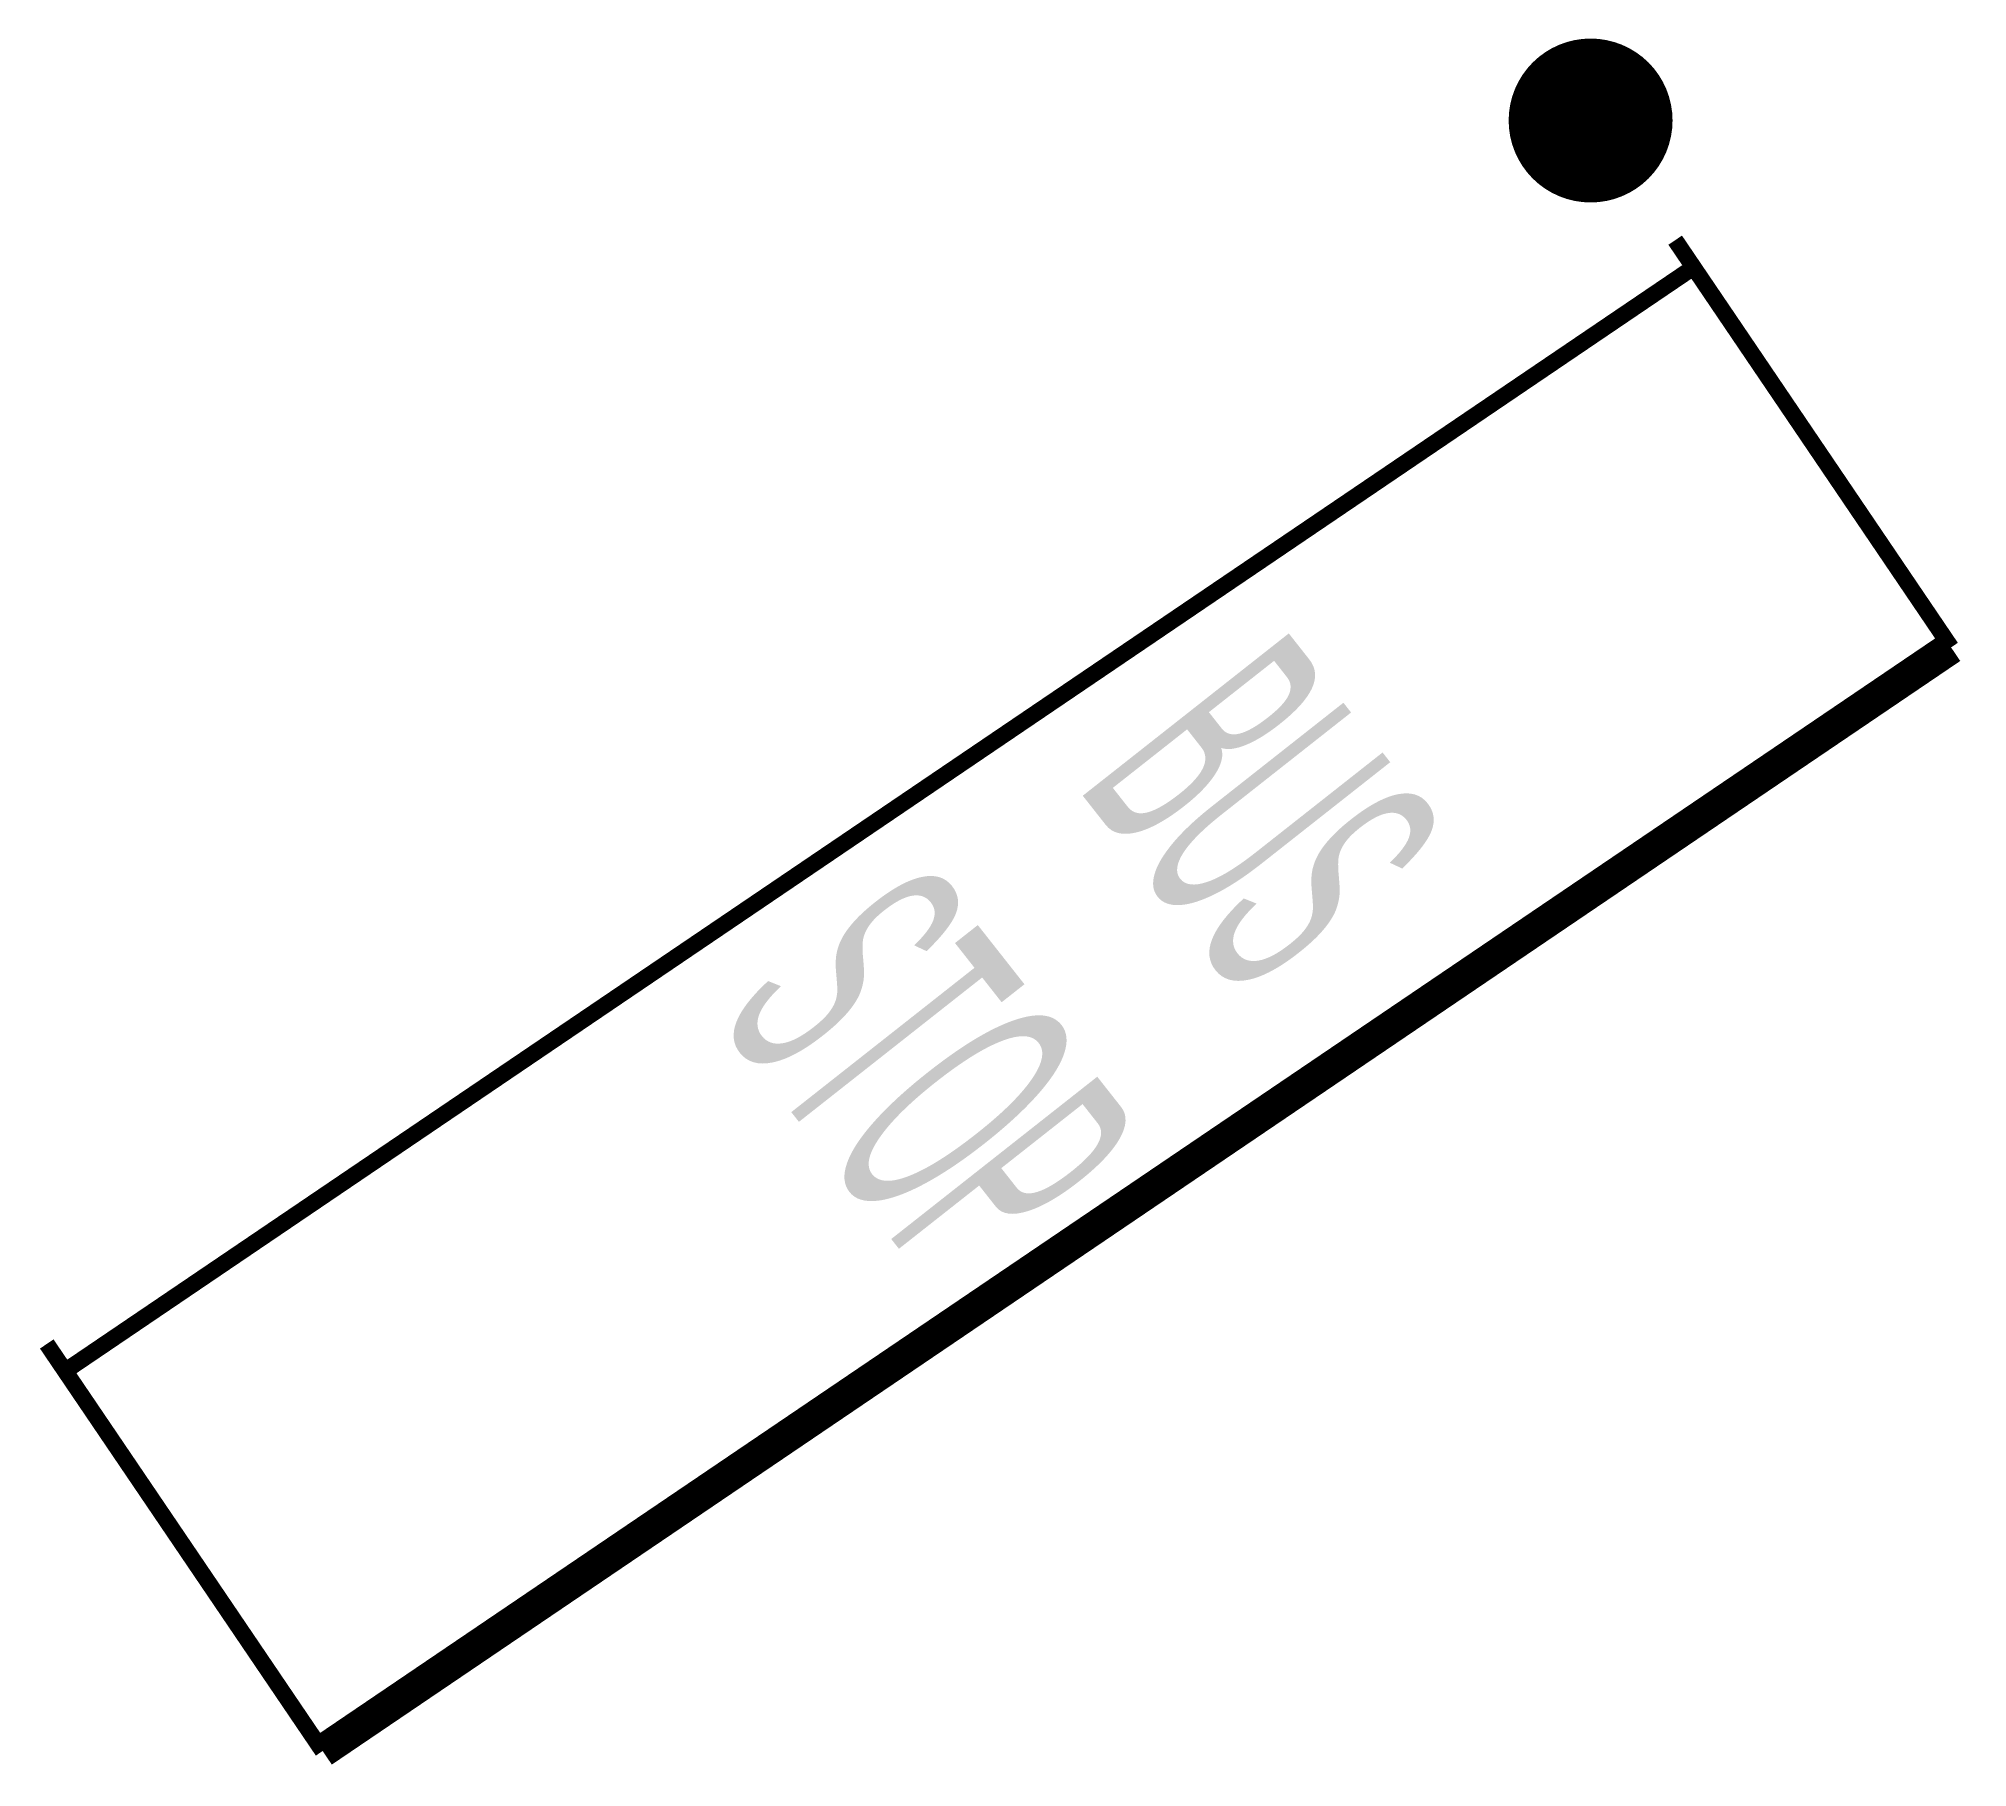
# Model space of a CAD drawing. Extents: x 374694 to 375671, y 164905 to 165998.
# Drawn here: x 375658.99 to 375670.76, y 165987.27 to 165997.82 of the extents above; entities outside this region: 1.
import ezdxf
from ezdxf.enums import TextEntityAlignment as Align

# ---------------------------------------------------------------- set-up
doc = ezdxf.new("R2010")
doc.units = 0
doc.linetypes.add('1004U', pattern=[6, 4, -2])
doc.linetypes.add('1025', pattern=[2, 1, -1])
doc.layers.get('0').update_dxf_attribs({"linetype": 'CONTINUOUS'})
for name, color, linetype in [('BASE', 7, 'CONTINUOUS'), ('DATA', 7, 'CONTINUOUS'), ('LINES', 7, 'CONTINUOUS'), ('LINES_YEL', 7, 'CONTINUOUS'), ('signals', 2, 'CONTINUOUS'), ('VIEW', 8, 'CONTINUOUS')]:
    doc.layers.add(name, color=color, linetype=linetype)
doc.styles.add('RDMARKP', font='rdmarkp')
doc.styles.get("Standard").update_dxf_attribs({"font": 'txt.shx'})

# ---------------------------------------------------------------- blocks, each defined once
blk = doc.blocks.new('pole')
at = {"const_width": 0.25}
blk.add_lwpolyline([(-0.125, 0, 1), (0.125, 0, 1)], format="xyb", close=True, dxfattribs=at)
at = {"layer": 'VIEW'}
blk.add_lwpolyline([(-0.025, 0.043), (-0.05, 0), (-0.025, -0.043), (0.025, -0.043), (0.05, 0), (0.025, 0.043)], close=True, dxfattribs=at)
at = {"layer": 'DATA', "flags": 9}
for tag, p in [('HEIGHT', (0.5, 1)), ('TYPE', (0.5, 0.75)), ('NUM', (0.5, 0.5)), ('SITE', (0.5, 0.25)), ('IDENT', (0.5, 0))]:
    blk.add_attdef(tag, p, '', height=0.2, dxfattribs=at)

msp = doc.modelspace()

# ---------------------------------------------------------------- linework, layer by layer
at = {"layer": 'BASE', "const_width": 0.5, "flags": 128}
msp.add_lwpolyline([(375668.209, 165997.321, 1), (375668.709, 165997.321, 1)], format="xyb", close=True, dxfattribs=at)
at = {"layer": 'BASE', "color": 2, "const_width": 0.1, "flags": 128}
msp.add_lwpolyline([(375669.087, 165996.425), (375659.153, 165989.693)], dxfattribs=at)
at = {"layer": 'BASE', "color": 2, "linetype": '1004U', "const_width": 0.2, "flags": 128}
msp.add_lwpolyline([(375670.658, 165994.107), (375660.724, 165987.375)], dxfattribs=at)
at = {"layer": 'LINES_YEL', "color": 2, "linetype": '1025', "const_width": 0.1, "flags": 128}
for points in [[(375668.975, 165996.591), (375670.658, 165994.107)], [(375659.041, 165989.858), (375660.724, 165987.375)]]:
    msp.add_lwpolyline(points, dxfattribs=at)

# ---------------------------------------------------------------- block references
at = {"layer": 'signals'}
msp.add_blockref('pole', (374693.81, 164904.996), dxfattribs=at)

# ---------------------------------------------------------------- texts
at = {"layer": 'LINES', "color": 2, "linetype": 'Continuous', "style": 'RDMARKP', "width": 0.38}
for s, p in [('BUS', (375665.837, 165992.598)), ('STOP', (375663.802, 165990.994))]:
    msp.add_text(s, height=1.6, rotation=308.2297, dxfattribs=at).set_placement(p, align=Align.CENTER)

doc.saveas('drawing.dxf')
